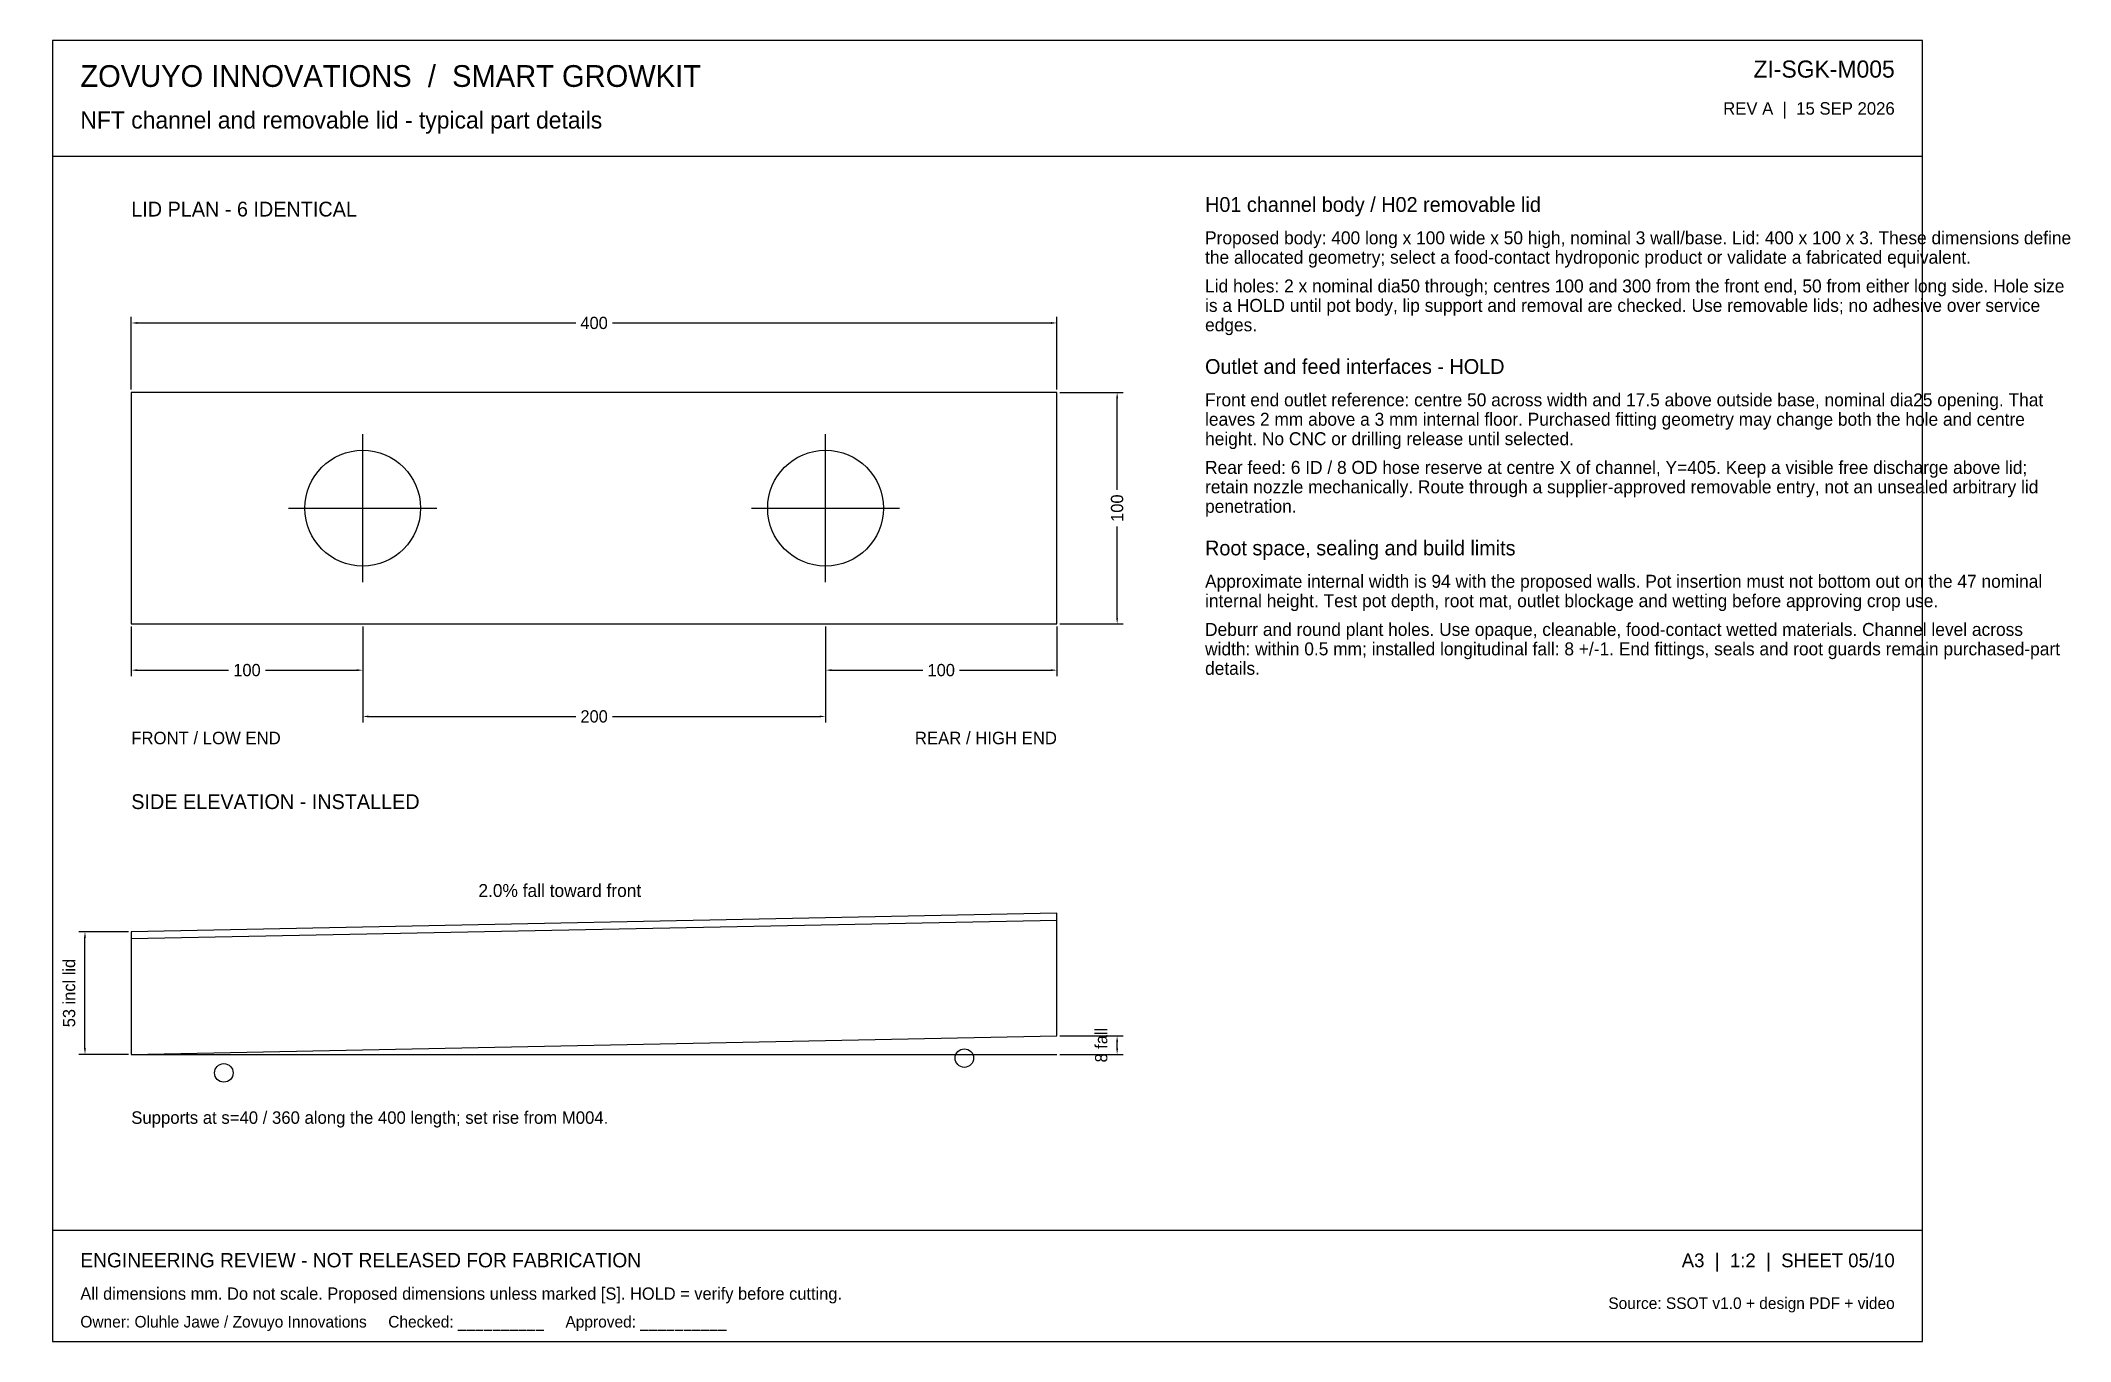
# Model space of a CAD drawing. Header units: millimetres. Extents: x 11 to 888, y 16 to 578.
import ezdxf
from ezdxf.enums import TextEntityAlignment as Align

# ---------------------------------------------------------------- set-up
doc = ezdxf.new("R2010")
doc.units = ezdxf.units.MM
for name, color, linetype in [('DIM', 8, 'Continuous'), ('HOLD', 1, 'Continuous'), ('OUTLINE', 7, 'Continuous'), ('WATER', 4, 'Continuous')]:
    doc.layers.add(name, color=color, linetype=linetype)
doc.dimstyles.get("Standard").update_dxf_attribs({"dimtxt": 2.5, "dimasz": 2.5, "dimexe": 1.25, "dimexo": 0.625, "dimtad": 1, "dimcen": 2.5, "dimazin": 3, "dimtfac": 1, "dimtmove": 0, "dimatfit": 3})

# ---------------------------------------------------------------- blocks, each defined once
blk = doc.blocks.new('_CLOSEDFILLED')
at = {"color": 0, "linetype": 'BYBLOCK'}
blk.add_solid([(-1, 0.16), (0, 0), (-1, -0.16)], dxfattribs=at)
blk = doc.blocks.new('*D1')
at = {"color": 8}
for p, q in [((50, 427.2), (50, 458.6)), ((450, 427.2), (450, 458.6)), ((52.6, 456), (242.05, 456)), ((257.95, 456), (447.4, 456))]:
    blk.add_line(p, q, dxfattribs=at)
at = {"layer": 'Defpoints'}
for p in [(50, 456), (50, 426), (450, 426)]:
    blk.add_point(p, dxfattribs=at)
at = {"color": 8, "xscale": 2.6, "yscale": 2.6, "rotation": 180}
blk.add_blockref('_CLOSEDFILLED', (50, 456), dxfattribs=at)
at = {"color": 8, "xscale": 2.6, "yscale": 2.6}
blk.add_blockref('_CLOSEDFILLED', (450, 456), dxfattribs=at)
at = {"color": 8, "insert": (250, 456), "char_height": 5.3, "attachment_point": 5}
blk.add_mtext('400', dxfattribs=at)
blk = doc.blocks.new('*D2')
at = {"color": 8}
for p, q in [((451.2, 426), (478.6, 426)), ((476, 383.95), (476, 423.4)), ((476, 328.6), (476, 368.05)), ((451.2, 326), (478.6, 326))]:
    blk.add_line(p, q, dxfattribs=at)
at = {"layer": 'Defpoints'}
for p in [(450, 426), (450, 326), (476, 326)]:
    blk.add_point(p, dxfattribs=at)
at = {"color": 8, "xscale": 2.6, "yscale": 2.6}
for p, rotation in [((476, 426), 90), ((476, 326), 270)]:
    blk.add_blockref('_CLOSEDFILLED', p, dxfattribs=dict(at, rotation=rotation))
at = {"color": 8, "insert": (476, 376), "char_height": 5.3, "attachment_point": 5, "rotation": 90}
blk.add_mtext('100', dxfattribs=at)
blk = doc.blocks.new('*D3')
at = {"color": 8}
for p, q in [((50, 324.8), (50, 303.4)), ((150, 324.8), (150, 303.4)), ((52.6, 306), (92.05, 306)), ((107.95, 306), (147.4, 306))]:
    blk.add_line(p, q, dxfattribs=at)
at = {"layer": 'Defpoints'}
for p in [(50, 326), (150, 326), (50, 306)]:
    blk.add_point(p, dxfattribs=at)
at = {"color": 8, "xscale": 2.6, "yscale": 2.6, "rotation": 180}
blk.add_blockref('_CLOSEDFILLED', (50, 306), dxfattribs=at)
at = {"color": 8, "xscale": 2.6, "yscale": 2.6}
blk.add_blockref('_CLOSEDFILLED', (150, 306), dxfattribs=at)
at = {"color": 8, "insert": (100, 306), "char_height": 5.3, "attachment_point": 5}
blk.add_mtext('100', dxfattribs=at)
blk = doc.blocks.new('*D4')
at = {"color": 8}
for p, q in [((150, 324.8), (150, 283.4)), ((350, 324.8), (350, 283.4)), ((152.6, 286), (242.05, 286)), ((257.95, 286), (347.4, 286))]:
    blk.add_line(p, q, dxfattribs=at)
at = {"layer": 'Defpoints'}
for p in [(150, 326), (350, 326), (150, 286)]:
    blk.add_point(p, dxfattribs=at)
at = {"color": 8, "xscale": 2.6, "yscale": 2.6, "rotation": 180}
blk.add_blockref('_CLOSEDFILLED', (150, 286), dxfattribs=at)
at = {"color": 8, "xscale": 2.6, "yscale": 2.6}
blk.add_blockref('_CLOSEDFILLED', (350, 286), dxfattribs=at)
at = {"color": 8, "insert": (250, 286), "char_height": 5.3, "attachment_point": 5}
blk.add_mtext('200', dxfattribs=at)
blk = doc.blocks.new('*D5')
at = {"color": 8}
for p, q in [((350, 324.8), (350, 303.4)), ((450, 324.8), (450, 303.4)), ((352.6, 306), (392.05, 306)), ((407.95, 306), (447.4, 306))]:
    blk.add_line(p, q, dxfattribs=at)
at = {"layer": 'Defpoints'}
for p in [(350, 326), (450, 326), (350, 306)]:
    blk.add_point(p, dxfattribs=at)
at = {"color": 8, "xscale": 2.6, "yscale": 2.6, "rotation": 180}
blk.add_blockref('_CLOSEDFILLED', (350, 306), dxfattribs=at)
at = {"color": 8, "xscale": 2.6, "yscale": 2.6}
blk.add_blockref('_CLOSEDFILLED', (450, 306), dxfattribs=at)
at = {"color": 8, "insert": (400, 306), "char_height": 5.3, "attachment_point": 5}
blk.add_mtext('100', dxfattribs=at)

msp = doc.modelspace()

# ---------------------------------------------------------------- linework, layer by layer
at = {"layer": 'DIM'}
for p, q in [((150, 344), (150, 408)), ((350, 344), (350, 408)), ((118, 376), (182, 376)), ((318, 376), (382, 376)), ((50, 140), (450, 140))]:
    msp.add_line(p, q, dxfattribs=at)
at = {"layer": 'OUTLINE'}
for p, q in [((824, 578), (16, 578)), ((16, 578), (16, 16)), ((824, 16), (824, 578)), ((16, 528), (824, 528)), ((16, 64), (824, 64)), ((16, 16), (824, 16))]:
    msp.add_line(p, q, dxfattribs=at)
for centre in [(410, 138.4), (90, 132)]:
    msp.add_circle(centre, 4, dxfattribs=at)
at = {"layer": 'WATER'}
for p, q in [((450, 426), (50, 426)), ((50, 426), (50, 326)), ((450, 326), (450, 426)), ((50, 326), (450, 326)), ((450, 201), (50, 193)), ((50, 190), (450, 198)), ((50, 193), (50, 140)), ((450, 148), (450, 201)), ((50, 140), (450, 148))]:
    msp.add_line(p, q, dxfattribs=at)
for centre in [(150, 376), (350, 376)]:
    msp.add_circle(centre, 25, dxfattribs=at)

# ---------------------------------------------------------------- texts
at = {"layer": 'HOLD'}
msp.add_text('ENGINEERING REVIEW - NOT RELEASED FOR FABRICATION', height=6.2, dxfattribs=at).set_placement((28, 48))
at = {"layer": 'OUTLINE'}
for s, height, p in [('ZOVUYO INNOVATIONS  /  SMART GROWKIT', 9.4, (28, 558)), ('NFT channel and removable lid - typical part details', 7.4, (28, 540)), ('H01 channel body / H02 removable lid', 6.4, (514, 504)), ('LID PLAN - 6 IDENTICAL', 6.4, (50, 502)), ('Proposed body: 400 long x 100 wide x 50 high, nominal 3 wall/base. Lid: 400 x 100 x 3. These dimensions define', 5.6, (514, 490)), ('the allocated geometry; select a food-contact hydroponic product or validate a fabricated equivalent.', 5.6, (514, 481.6)), ('Lid holes: 2 x nominal dia50 through; centres 100 and 300 from the front end, 50 from either long side. Hole size', 5.6, (514, 469.2)), ('is a HOLD until pot body, lip support and removal are checked. Use removable lids; no adhesive over service', 5.6, (514, 460.8)), ('edges.', 5.6, (514, 452.4)), ('Outlet and feed interfaces - HOLD', 6.4, (514, 434)), ('Front end outlet reference: centre 50 across width and 17.5 above outside base, nominal dia25 opening. That', 5.6, (514, 420)), ('leaves 2 mm above a 3 mm internal floor. Purchased fitting geometry may change both the hole and centre', 5.6, (514, 411.6)), ('height. No CNC or drilling release until selected.', 5.6, (514, 403.2)), ('Rear feed: 6 ID / 8 OD hose reserve at centre X of channel, Y=405. Keep a visible free discharge above lid;', 5.6, (514, 390.8)), ('retain nozzle mechanically. Route through a supplier-approved removable entry, not an unsealed arbitrary lid', 5.6, (514, 382.4)), ('penetration.', 5.6, (514, 374)), ('Root space, sealing and build limits', 6.4, (514, 355.6)), ('Approximate internal width is 94 with the proposed walls. Pot insertion must not bottom out on the 47 nominal', 5.6, (514, 341.6)), ('internal height. Test pot depth, root mat, outlet blockage and wetting before approving crop use.', 5.6, (514, 333.2)), ('Deburr and round plant holes. Use opaque, cleanable, food-contact wetted materials. Channel level across', 5.6, (514, 320.8)), ('width: within 0.5 mm; installed longitudinal fall: 8 +/-1. End fittings, seals and root guards remain purchased-part', 5.6, (514, 312.4)), ('details.', 5.6, (514, 304)), ('FRONT / LOW END', 5.4, (50, 274)), ('SIDE ELEVATION - INSTALLED', 6.4, (50, 246)), ('Supports at s=40 / 360 along the 400 length; set rise from M004.', 5.4, (50, 110)), ('All dimensions mm. Do not scale. Proposed dimensions unless marked [S]. HOLD = verify before cutting.', 5.3, (28, 34)), ('Owner: Oluhle Jawe / Zovuyo Innovations     Checked: __________     Approved: __________', 5, (28, 22))]:
    msp.add_text(s, height=height, dxfattribs=at).set_placement(p)
for s, height, p in [('ZI-SGK-M005', 7.4, (812, 562)), ('REV A  |  15 SEP 2026', 5.4, (812, 546)), ('REAR / HIGH END', 5.4, (450, 274)), ('A3  |  1:2  |  SHEET 05/10', 6, (812, 48)), ('Source: SSOT v1.0 + design PDF + video', 5, (812, 30))]:
    msp.add_text(s, height=height, dxfattribs=at).set_placement(p, align=Align.RIGHT)
at = {"layer": 'WATER'}
msp.add_text('2.0% fall toward front', height=5.6, dxfattribs=at).set_placement((200, 208))

# ---------------------------------------------------------------- dimensions: what is measured, and where the dimension line sits
for base, p1, p2, text, picture, middle in [((50, 456), (50, 426), (450, 426), '400', '*D1', (250, 456)), ((50, 306), (50, 326), (150, 326), '100', '*D3', (100, 306)), ((150, 286), (150, 326), (350, 326), '200', '*D4', (250, 286)), ((350, 306), (350, 326), (450, 326), '100', '*D5', (400, 306))]:
    dim = msp.add_linear_dim(base=base, p1=p1, p2=p2, text=text, dimstyle='Standard', override={"dimtxt": 5.3, "dimasz": 2.6, "dimexe": 2.6, "dimexo": 1.2, "dimgap": 1.6, "dimclrd": 8, "dimclre": 8, "dimclrt": 8})
    dim.commit()
    dim.dimension.update_dxf_attribs({"geometry": picture, "text_midpoint": middle})
dim = msp.add_linear_dim(base=(476, 326), p1=(450, 326), p2=(450, 426), angle=90, text='100', dimstyle='Standard', override={"dimtxt": 5.3, "dimasz": 2.6, "dimexe": 2.6, "dimexo": 1.2, "dimgap": 1.6, "dimclrd": 8, "dimclre": 8, "dimclrt": 8})
dim.commit()
dim.dimension.update_dxf_attribs({"geometry": '*D2', "text_midpoint": (476, 376)})
for base, p1, p2, text in [((30, 140), (50, 140), (50, 193), '53 incl lid'), ((476, 140), (450, 140), (450, 148), '8 fall')]:
    msp.add_linear_dim(base=base, p1=p1, p2=p2, angle=90, text=text, dimstyle='Standard', override={"dimtxt": 5.3, "dimasz": 2.6, "dimexe": 2.6, "dimexo": 1.2, "dimgap": 1.6, "dimclrd": 8, "dimclre": 8, "dimclrt": 8}).render()

doc.saveas('drawing.dxf')
